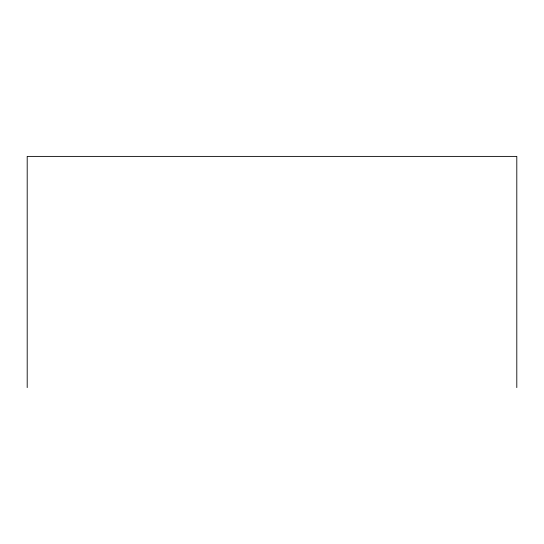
<?xml version="1.0" encoding="UTF-8"?>
<svg xmlns="http://www.w3.org/2000/svg" width="544" height="544" viewBox="0 0 544 544"><rect width="100%" height="100%" fill="white"/><g stroke="black" fill="none" stroke-linecap="round" stroke-linejoin="round"><path stroke-width="0.82" d="M516.8 387.6L516.8 156.4L27.2 156.4L27.2 387.6"/></g></svg>
